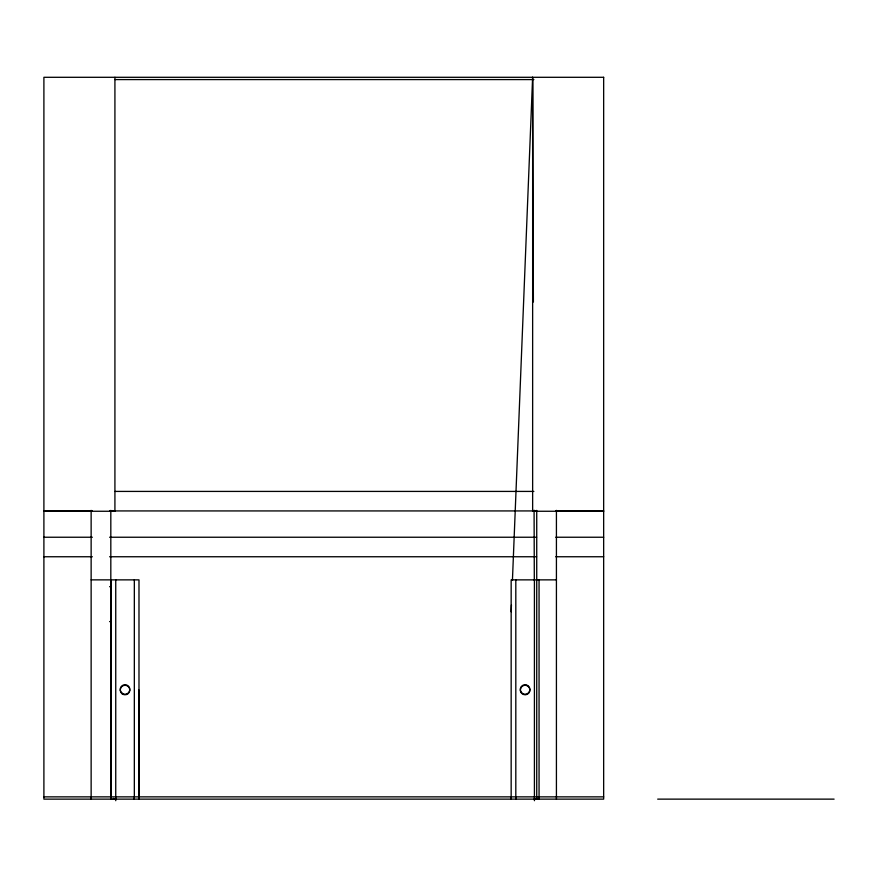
<?xml version="1.0" encoding="UTF-8"?>
<svg xmlns="http://www.w3.org/2000/svg" width="878" height="878" viewBox="0 0 878 878"><rect width="100%" height="100%" fill="white"/><g stroke="black" fill="none" stroke-linecap="round" stroke-linejoin="round"><path stroke-width="1.32" d="M511.161 611.757L511.435 604.909M512.434 580.237L532.639 77.297L533.385 301.988M115.062 79.58L533.857 79.58M115.062 491.417L533.857 491.417M43.9 510.93L92.344 510.93M109.585 510.93L536.59 510.93M555.752 510.93L603.658 510.93M43.9 511.259L114.919 511.259L114.919 77.297M603.658 511.259L532.639 511.259L532.639 77.297M43.9 537.237L92.344 537.237M109.596 537.237L536.59 537.237M555.752 537.237L603.658 537.237M43.9 556.751L92.344 556.751M109.596 556.751L536.59 556.751M555.752 556.751L603.658 556.751M91.136 579.864L110.815 579.864M556.422 579.864L511.161 579.864L511.161 799.134M109.585 586.68L110.815 586.68M109.585 621.602L110.815 621.602M43.9 796.862L603.658 796.862M657.688 799.134L834.1 799.134M534.087 510.228L534.318 580.095M556.422 510.381L556.422 799.134M539.059 579.864L539.059 799.134M536.732 510.381L536.732 799.134M534.417 579.864L534.417 800.703M516.088 798.431L516.088 799.134M515.814 579.864L515.814 799.134M138.987 799.134L138.987 579.864L111.089 579.864L111.089 799.134M138.713 689.691L138.713 799.134M134.334 579.864L134.334 799.134M134.06 798.431L134.06 799.134M115.742 579.864L115.742 800.703M113.416 798.409L113.416 799.134M110.815 510.381L110.815 799.134M91.136 510.381L91.136 799.134M522.487 694.026A4.796 4.763 0 0 1 522.531 686.014A4.796 4.763 0 0 1 529.862 689.351A4.796 4.763 0 0 1 523.793 694.619M115.742 798.991L113.141 799.134L115.742 798.947M603.658 77.297L43.9 77.297L43.9 799.134L603.658 799.134L603.658 77.297M537.007 798.947L534.417 798.947L537.007 798.947M122.272 693.39A4.796 4.763 0 0 0 129.812 689.921A4.796 4.763 0 0 0 123.019 685.169A4.796 4.763 0 0 0 122.272 693.39M122.272 693.927A4.796 4.763 0 0 0 129.812 690.459A4.796 4.763 0 0 0 123.019 685.707A4.796 4.763 0 0 0 122.272 693.927M522.717 693.62A4.796 4.763 0 0 0 529.906 689.493A4.796 4.763 0 0 0 522.717 685.367A4.796 4.763 0 0 0 522.717 693.62"/></g></svg>
